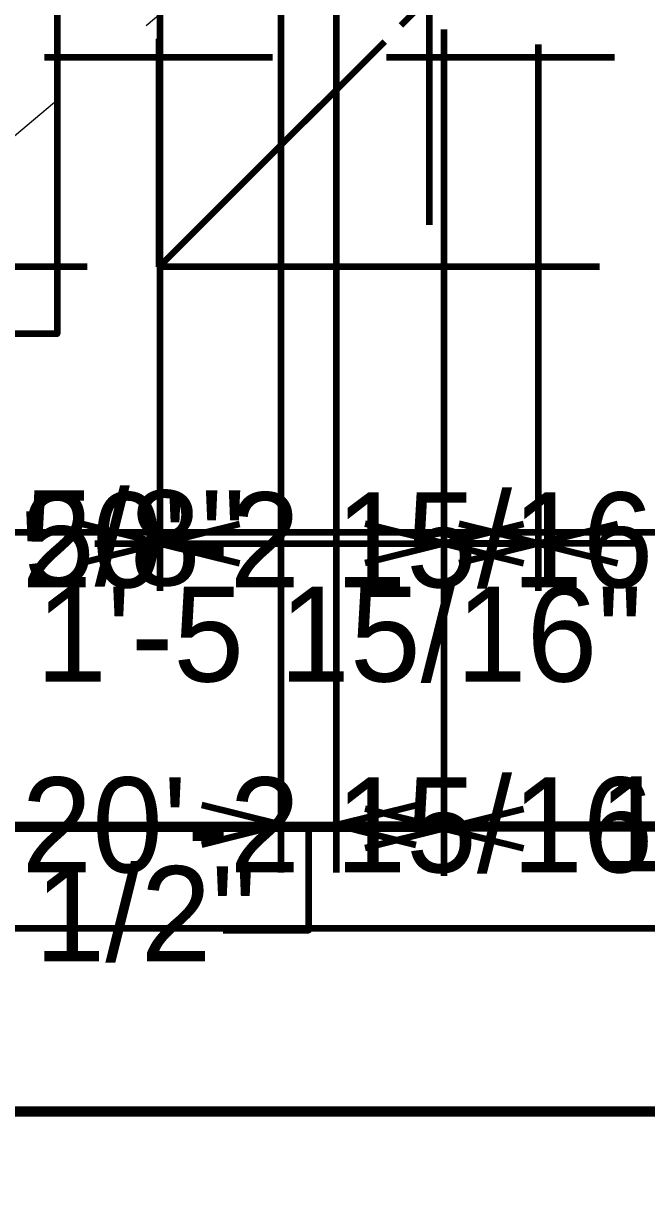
# Model space of a CAD drawing. Header units: inches. Extents: x -355 to 955, y -237 to 947.
# Drawn here: x 253.4 to 292.8, y -40.8 to 32.4 of the extents above; entities that cross this region are included whole.
import ezdxf

# ---------------------------------------------------------------- set-up
doc = ezdxf.new("R2010")
doc.units = ezdxf.units.IN
doc.header["$LTSCALE"] = 96
doc.header["$MEASUREMENT"] = 0
doc.linetypes.add('Dash', pattern=[0.225, 0.15, -0.075])
doc.linetypes.add('Dot', pattern=[0.15, 0.075, -0.075])
for name, color, linetype, lineweight, true_color in [('Cameras-4', 7, 'Continuous', 0, 0x004080), ('Dimensions-0', 7, 'Continuous', 158, 0x000080), ('Dimensions-1', 7, 'Continuous', 158, 0x000080), ('Dimensions-2', 7, 'Continuous', 158, 0x000080), ('Dimensions-3', 7, 'Continuous', 158, 0x000080), ('Footings-0', 7, 'Dash', 211, 0x000000), ('Roof Planes-2', 7, 'Dash', 211, 0x6fa455), ('Roof Planes-3', 7, 'Dash', 211, 0x6fa455), ('Slabs-1', 7, 'Continuous', 211, 0x000000), ('Terrain Perimeter-1', 7, 'Continuous', 211, 0x004000)]:
    doc.layers.add(name, color=color, linetype=linetype, lineweight=lineweight, true_color=true_color)

msp = doc.modelspace()

# ---------------------------------------------------------------- linework, layer by layer
at = {"layer": 'Cameras-4', "linetype": 'Dot', "transparency": 33554687}
msp.add_line((-36.67, -217.663), (364.559, 119.008), dxfattribs=at)
at = {"layer": 'Dimensions-0', "color": 176, "linetype": 'Continuous', "lineweight": 158, "true_color": 0x000080, "transparency": 33554687}
msp.add_line((345.957, 0.219), (53.947, 0.219), dxfattribs=at)
at = {"layer": 'Dimensions-1', "color": 176, "linetype": 'Continuous', "lineweight": 158, "true_color": 0x000080, "transparency": 33554687}
for p, q in [((269.696, -21.254), (269.696, 37.719)), ((273.196, -21.254), (273.196, 37.719)), ((249.351, -18.254), (269.696, -18.254)), ((269.696, -18.254), (273.196, -18.254)), ((296.825, -18.254), (273.196, -18.254)), ((347.009, -36.254), (55, -36.254))]:
    msp.add_line(p, q, dxfattribs=at)
at = {"layer": 'Dimensions-1', "transparency": 33554687}
for p, q in [((269.696, -18.254), (264.696, -17.004)), ((273.196, -18.254), (278.196, -17.004)), ((269.696, -18.254), (264.696, -19.504)), ((273.196, -18.254), (278.196, -19.504))]:
    msp.add_line(p, q, dxfattribs=at)
at = {"layer": 'Dimensions-1', "color": 176, "linetype": 'Continuous', "lineweight": 158, "true_color": 0x000080, "transparency": 33554687}
msp.add_lwpolyline([(266.041, -24.892), (271.446, -24.892), (271.446, -18.254)], dxfattribs=at)
at = {"layer": 'Dimensions-2', "color": 176, "linetype": 'Continuous', "lineweight": 158, "true_color": 0x000080, "transparency": 33554687}
for p, q in [((285.939, -3.474), (285.939, 31.052)), ((267.657, -0.474), (285.939, -0.474)), ((290.068, -0.474), (285.939, -0.474)), ((287.24, -18.474), (217.314, -18.474)), ((395.01, -36.474), (151, -36.474)), ((395.01, -36.474), (151, -36.474))]:
    msp.add_line(p, q, dxfattribs=at)
at = {"layer": 'Dimensions-2', "transparency": 33554687}
for q in [(280.939, 0.776), (290.939, 0.776), (280.939, -1.724), (290.939, -1.724)]:
    msp.add_line((285.939, -0.474), q, dxfattribs=at)
at = {"layer": 'Dimensions-3', "color": 176, "linetype": 'Continuous', "lineweight": 158, "true_color": 0x000080, "transparency": 33554687}
for p, q in [((262.062, -3.474), (262.062, 115.5)), ((280, -3.474), (280, 32)), ((280, -21.474), (280, 32)), ((257.933, -0.474), (262.062, -0.474)), ((262.062, -0.474), (280, -0.474)), ((292.601, -0.474), (280, -0.474)), ((242.642, -18.474), (280, -18.474)), ((327.634, -18.474), (280, -18.474)), ((384.466, -36.474), (169.947, -36.474))]:
    msp.add_line(p, q, dxfattribs=at)
at = {"layer": 'Dimensions-3', "transparency": 33554687}
for p, q in [((262.062, -0.474), (257.062, 0.776)), ((262.062, -0.474), (267.062, 0.776)), ((280, -0.474), (275, 0.776)), ((280, -0.474), (285, 0.776)), ((262.062, -0.474), (257.062, -1.724)), ((262.062, -0.474), (267.062, -1.724)), ((280, -0.474), (275, -1.724)), ((280, -0.474), (285, -1.724)), ((280, -18.474), (275, -17.224)), ((280, -18.474), (285, -17.224)), ((280, -18.474), (275, -19.724)), ((280, -18.474), (285, -19.724))]:
    msp.add_line(p, q, dxfattribs=at)
at = {"layer": 'Footings-0', "transparency": 33554687}
msp.add_line((657.947, 30.219), (49.947, 30.219), dxfattribs=at)
at = {"layer": 'Roof Planes-2', "transparency": 33554687}
msp.add_lwpolyline([(133, 17), (234.5, 118.5), (279.053, 118.5), (279.053, 34.052), (279.053, 34.052), (279.053, 17)], close=True, dxfattribs=at)
at = {"layer": 'Roof Planes-3', "transparency": 33554687}
for points in [[(262, 413), (459.5, 215.5), (459.5, 214.5), (262, 17), (262, 101.448), (375.452, 214.899), (262, 328.351)], [(262, 17), (459.5, 214.5), (657, 17)]]:
    msp.add_lwpolyline(points, close=True, dxfattribs=at)
at = {"layer": 'Slabs-1', "transparency": 33554687}
msp.add_lwpolyline([(154.448, 12.772), (154.448, 35.772), (255.552, 35.772), (255.552, 12.772)], close=True, dxfattribs=at)
at = {"layer": 'Terrain Perimeter-1', "transparency": 33554687}
msp.add_lwpolyline([(955, 455.219), (955, -24.781), (-245, -24.781), (-245, 455.219)], close=True, dxfattribs=at)

# ---------------------------------------------------------------- texts
at = {"layer": 'Dimensions-1', "color": 176, "linetype": 'Continuous', "lineweight": 158, "true_color": 0x000080, "transparency": 33554687, "insert": (247.446, -26.94), "char_height": 6, "width": 23.64, "attachment_point": 7}
msp.add_mtext('\\fChief Blueprint|b0|i0|c0|p0;3 1/2"', dxfattribs=at)
at = {"layer": 'Dimensions-2', "color": 176, "linetype": 'Continuous', "lineweight": 158, "true_color": 0x000080, "transparency": 33554687, "char_height": 6, "attachment_point": 7}
for s, insert, width in [('\\fChief Blueprint|b0|i0|c0|p0;5\'-8 5/8"', (238.097, -3.211), 32.7), ('\\fChief Blueprint|b0|i0|c0|p0;20\'-2 15/16"', (253.307, -3.331), 46.74), ('\\fChief Blueprint|b0|i0|c0|p0;20\'-2 15/16"', (253.307, -21.331), 46.74), ('\\fChief Blueprint|b0|i0|c0|p0;14\'-8 5/8"', (289.74, -21.271), 37.38)]:
    msp.add_mtext(s, dxfattribs=dict(at, insert=insert, width=width))
at = {"layer": 'Dimensions-3', "color": 176, "linetype": 'Continuous', "lineweight": 158, "true_color": 0x000080, "transparency": 33554687, "char_height": 6, "attachment_point": 7}
for s, insert, width in [('\\fChief Blueprint|b0|i0|c0|p0;2\'-6"', (238.692, -4.531), 18.66), ('\\fChief Blueprint|b0|i0|c0|p0;1\'-5 15/16"', (254.226, -9.279), 42.06)]:
    msp.add_mtext(s, dxfattribs=dict(at, insert=insert, width=width))

doc.saveas('drawing.dxf')
